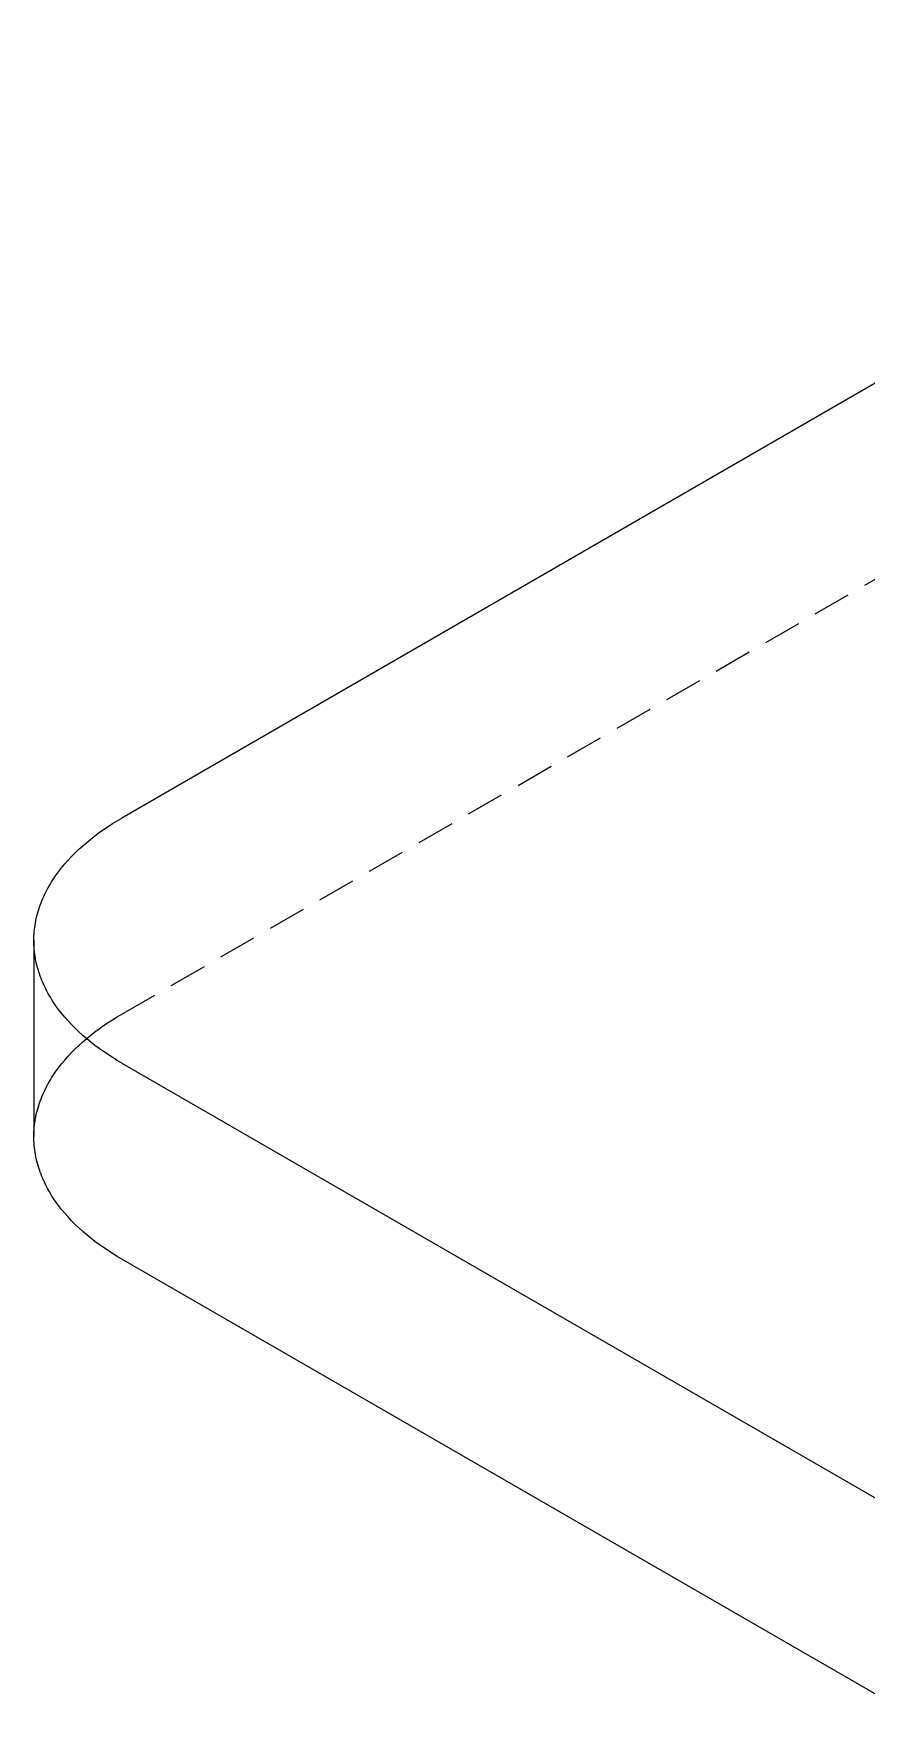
# Model space of a CAD drawing. Header units: millimetres. Extents: x -111 to 4919, y -143 to 3304.
# Drawn here: x 2740.6 to 2768.3, y 1527.4 to 1583.7 of the extents above; entities that cross this region are included whole.
import ezdxf

# ---------------------------------------------------------------- set-up
doc = ezdxf.new("R2010")
doc.units = ezdxf.units.MM
doc.linetypes.add('HIDDEN', pattern=[1.905, 1.27, -0.635])
doc.layers.add('ZANO_R', color=7, linetype='Continuous', lineweight=0)
doc.layers.add('ZANO_R_przerywana', color=7, linetype='HIDDEN', lineweight=0)

msp = doc.modelspace()

# ---------------------------------------------------------------- linework, layer by layer
at = {"layer": 'ZANO_R'}
for p, q in [((2769.006, 1572.285), (2743.551, 1557.588)), ((2742.799, 1557.102), (2742.944, 1557.205)), ((2742.944, 1557.205), (2743.092, 1557.305)), ((2743.092, 1557.305), (2743.242, 1557.402)), ((2743.242, 1557.402), (2743.395, 1557.497)), ((2743.395, 1557.497), (2743.551, 1557.588)), ((2742.122, 1556.547), (2742.25, 1556.664)), ((2742.25, 1556.664), (2742.382, 1556.777)), ((2742.382, 1556.777), (2742.517, 1556.888)), ((2742.517, 1556.888), (2742.656, 1556.996)), ((2742.656, 1556.996), (2742.799, 1557.102)), ((2741.651, 1556.058), (2741.762, 1556.184)), ((2741.762, 1556.184), (2741.878, 1556.307)), ((2741.878, 1556.307), (2741.998, 1556.429)), ((2741.998, 1556.429), (2742.122, 1556.547)), ((2741.214, 1555.464), (2741.258, 1555.532)), ((2741.258, 1555.532), (2741.348, 1555.666)), ((2741.348, 1555.666), (2741.444, 1555.799)), ((2741.444, 1555.799), (2741.545, 1555.929)), ((2741.545, 1555.929), (2741.651, 1556.058)), ((2740.92, 1554.905), (2740.951, 1554.976)), ((2740.951, 1554.976), (2740.984, 1555.047)), ((2740.984, 1555.047), (2741.019, 1555.117)), ((2741.019, 1555.117), (2741.055, 1555.187)), ((2741.055, 1555.187), (2741.093, 1555.257)), ((2741.093, 1555.257), (2741.132, 1555.326)), ((2741.132, 1555.326), (2741.172, 1555.395)), ((2741.172, 1555.395), (2741.214, 1555.464)), ((2740.722, 1554.324), (2740.741, 1554.397)), ((2740.741, 1554.397), (2740.762, 1554.47)), ((2740.762, 1554.47), (2740.784, 1554.543)), ((2740.784, 1554.543), (2740.808, 1554.616)), ((2740.808, 1554.616), (2740.834, 1554.689)), ((2740.834, 1554.689), (2740.861, 1554.761)), ((2740.861, 1554.761), (2740.889, 1554.833)), ((2740.889, 1554.833), (2740.92, 1554.905)), ((2740.635, 1553.804), (2740.643, 1553.879)), ((2740.643, 1553.879), (2740.652, 1553.953)), ((2740.652, 1553.953), (2740.663, 1554.028)), ((2740.663, 1554.028), (2740.675, 1554.102)), ((2740.675, 1554.102), (2740.689, 1554.176)), ((2740.689, 1554.176), (2740.705, 1554.25)), ((2740.705, 1554.25), (2740.722, 1554.324)), ((2740.622, 1553.58), (2740.625, 1553.655)), ((2740.622, 1553.506), (2740.622, 1553.58)), ((2740.622, 1553.506), (2740.622, 1546.974)), ((2740.622, 1553.431), (2740.622, 1553.506)), ((2740.625, 1553.356), (2740.622, 1553.431)), ((2740.625, 1553.655), (2740.629, 1553.73)), ((2740.629, 1553.282), (2740.625, 1553.356)), ((2740.629, 1553.73), (2740.635, 1553.804)), ((2740.635, 1553.207), (2740.629, 1553.282)), ((2740.643, 1553.132), (2740.635, 1553.207)), ((2740.652, 1553.058), (2740.643, 1553.132)), ((2740.663, 1552.984), (2740.652, 1553.058)), ((2740.675, 1552.909), (2740.663, 1552.984)), ((2740.689, 1552.835), (2740.675, 1552.909)), ((2740.705, 1552.762), (2740.689, 1552.835)), ((2740.722, 1552.688), (2740.705, 1552.762)), ((2740.741, 1552.614), (2740.722, 1552.688)), ((2740.762, 1552.541), (2740.741, 1552.614)), ((2740.784, 1552.468), (2740.762, 1552.541)), ((2740.808, 1552.395), (2740.784, 1552.468)), ((2740.834, 1552.323), (2740.808, 1552.395)), ((2740.861, 1552.25), (2740.834, 1552.323)), ((2740.889, 1552.179), (2740.861, 1552.25)), ((2740.92, 1552.107), (2740.889, 1552.179)), ((2740.951, 1552.036), (2740.92, 1552.107)), ((2740.984, 1551.965), (2740.951, 1552.036)), ((2741.019, 1551.894), (2740.984, 1551.965)), ((2741.055, 1551.824), (2741.019, 1551.894)), ((2741.093, 1551.754), (2741.055, 1551.824)), ((2741.132, 1551.685), (2741.093, 1551.754)), ((2741.172, 1551.616), (2741.132, 1551.685)), ((2741.214, 1551.548), (2741.172, 1551.616)), ((2741.258, 1551.48), (2741.214, 1551.548)), ((2741.348, 1551.345), (2741.258, 1551.48)), ((2741.444, 1551.213), (2741.348, 1551.345)), ((2741.545, 1551.082), (2741.444, 1551.213)), ((2741.651, 1550.954), (2741.545, 1551.082)), ((2743.395, 1550.965), (2743.551, 1551.056)), ((2741.762, 1550.828), (2741.651, 1550.954)), ((2741.878, 1550.704), (2741.762, 1550.828)), ((2741.998, 1550.583), (2741.878, 1550.704)), ((2742.122, 1550.464), (2741.998, 1550.583)), ((2742.25, 1550.348), (2742.122, 1550.464)), ((2742.517, 1550.356), (2742.656, 1550.465)), ((2742.656, 1550.465), (2742.799, 1550.57)), ((2742.799, 1550.57), (2742.944, 1550.673)), ((2742.944, 1550.673), (2743.092, 1550.773)), ((2743.092, 1550.773), (2743.242, 1550.87)), ((2743.242, 1550.87), (2743.395, 1550.965)), ((2741.878, 1549.775), (2741.998, 1549.897)), ((2741.998, 1549.897), (2742.122, 1550.015)), ((2742.122, 1550.015), (2742.25, 1550.132)), ((2742.382, 1550.234), (2742.25, 1550.348)), ((2742.25, 1550.132), (2742.382, 1550.245)), ((2742.382, 1550.245), (2742.517, 1550.356)), ((2742.517, 1550.123), (2742.382, 1550.234)), ((2742.656, 1550.015), (2742.517, 1550.123)), ((2742.799, 1549.909), (2742.656, 1550.015)), ((2742.944, 1549.807), (2742.799, 1549.909)), ((2741.444, 1549.267), (2741.545, 1549.397)), ((2741.545, 1549.397), (2741.651, 1549.526)), ((2741.651, 1549.526), (2741.762, 1549.652)), ((2741.762, 1549.652), (2741.878, 1549.775)), ((2743.092, 1549.707), (2742.944, 1549.807)), ((2743.242, 1549.609), (2743.092, 1549.707)), ((2743.395, 1549.515), (2743.242, 1549.609)), ((2743.551, 1549.423), (2743.395, 1549.515)), ((2743.551, 1549.423), (3047.606, 1373.876)), ((2741.093, 1548.725), (2741.132, 1548.794)), ((2741.132, 1548.794), (2741.172, 1548.863)), ((2741.172, 1548.863), (2741.214, 1548.932)), ((2741.214, 1548.932), (2741.258, 1549)), ((2741.258, 1549), (2741.348, 1549.134)), ((2741.348, 1549.134), (2741.444, 1549.267)), ((2740.834, 1548.157), (2740.861, 1548.229)), ((2740.861, 1548.229), (2740.889, 1548.301)), ((2740.889, 1548.301), (2740.92, 1548.373)), ((2740.92, 1548.373), (2740.951, 1548.444)), ((2740.951, 1548.444), (2740.984, 1548.515)), ((2740.984, 1548.515), (2741.019, 1548.585)), ((2741.019, 1548.585), (2741.055, 1548.655)), ((2741.055, 1548.655), (2741.093, 1548.725)), ((2740.675, 1547.57), (2740.689, 1547.644)), ((2740.689, 1547.644), (2740.705, 1547.718)), ((2740.705, 1547.718), (2740.722, 1547.792)), ((2740.722, 1547.792), (2740.741, 1547.865)), ((2740.741, 1547.865), (2740.762, 1547.938)), ((2740.762, 1547.938), (2740.784, 1548.012)), ((2740.784, 1548.012), (2740.808, 1548.084)), ((2740.808, 1548.084), (2740.834, 1548.157)), ((2740.622, 1547.049), (2740.625, 1547.123)), ((2740.625, 1547.123), (2740.629, 1547.198)), ((2740.629, 1547.198), (2740.635, 1547.273)), ((2740.635, 1547.273), (2740.643, 1547.347)), ((2740.643, 1547.347), (2740.652, 1547.421)), ((2740.652, 1547.421), (2740.663, 1547.496)), ((2740.663, 1547.496), (2740.675, 1547.57)), ((2740.622, 1546.974), (2740.622, 1547.049)), ((2740.622, 1546.899), (2740.622, 1546.974)), ((2740.625, 1546.824), (2740.622, 1546.899)), ((2740.629, 1546.75), (2740.625, 1546.824)), ((2740.635, 1546.675), (2740.629, 1546.75)), ((2740.643, 1546.6), (2740.635, 1546.675)), ((2740.652, 1546.526), (2740.643, 1546.6)), ((2740.663, 1546.452), (2740.652, 1546.526)), ((2740.675, 1546.378), (2740.663, 1546.452)), ((2740.689, 1546.303), (2740.675, 1546.378)), ((2740.705, 1546.23), (2740.689, 1546.303)), ((2740.722, 1546.156), (2740.705, 1546.23)), ((2740.741, 1546.082), (2740.722, 1546.156)), ((2740.762, 1546.009), (2740.741, 1546.082)), ((2740.784, 1545.936), (2740.762, 1546.009)), ((2740.808, 1545.863), (2740.784, 1545.936)), ((2740.834, 1545.791), (2740.808, 1545.863)), ((2740.861, 1545.719), (2740.834, 1545.791)), ((2740.889, 1545.647), (2740.861, 1545.719)), ((2740.92, 1545.575), (2740.889, 1545.647)), ((2740.951, 1545.504), (2740.92, 1545.575)), ((2740.984, 1545.433), (2740.951, 1545.504)), ((2741.019, 1545.362), (2740.984, 1545.433)), ((2741.055, 1545.292), (2741.019, 1545.362)), ((2741.093, 1545.222), (2741.055, 1545.292)), ((2741.132, 1545.153), (2741.093, 1545.222)), ((2741.172, 1545.084), (2741.132, 1545.153)), ((2741.214, 1545.016), (2741.172, 1545.084)), ((2741.258, 1544.948), (2741.214, 1545.016)), ((2741.348, 1544.813), (2741.258, 1544.948)), ((2741.444, 1544.681), (2741.348, 1544.813)), ((2741.545, 1544.55), (2741.444, 1544.681)), ((2741.651, 1544.422), (2741.545, 1544.55)), ((2741.762, 1544.296), (2741.651, 1544.422)), ((2741.878, 1544.172), (2741.762, 1544.296)), ((2741.998, 1544.051), (2741.878, 1544.172)), ((2742.122, 1543.932), (2741.998, 1544.051)), ((2742.25, 1543.816), (2742.122, 1543.932)), ((2742.382, 1543.702), (2742.25, 1543.816)), ((2742.517, 1543.591), (2742.382, 1543.702)), ((2742.656, 1543.483), (2742.517, 1543.591)), ((2742.799, 1543.377), (2742.656, 1543.483)), ((2742.944, 1543.275), (2742.799, 1543.377)), ((2743.092, 1543.175), (2742.944, 1543.275)), ((2743.242, 1543.077), (2743.092, 1543.175)), ((2743.395, 1542.983), (2743.242, 1543.077)), ((2743.551, 1542.891), (2743.395, 1542.983)), ((3047.606, 1367.345), (2743.551, 1542.891))]:
    msp.add_line(p, q, dxfattribs=at)
at = {"layer": 'ZANO_R_przerywana'}
msp.add_line((2743.551, 1551.056), (2800.119, 1583.716), dxfattribs=at)

doc.saveas('drawing.dxf')
